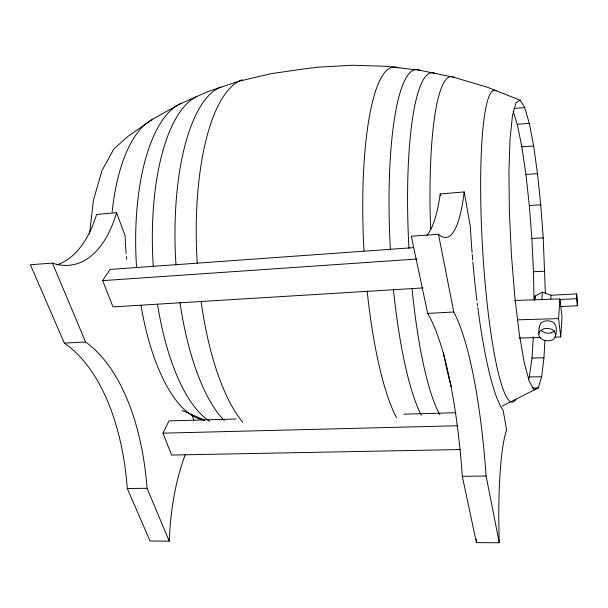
<?xml version="1.0" encoding="UTF-8"?>
<svg xmlns="http://www.w3.org/2000/svg" width="608" height="608" viewBox="0 0 608 608"><rect width="100%" height="100%" fill="white"/><g stroke="black" fill="none" stroke-linecap="round" stroke-linejoin="round"><path stroke-width="0.91" d="M560.302 306.569L577.38 305.74L577.6 300.968L576.658 293.922L551.099 295.245L542.473 292.152L534.956 296.073L534.523 300.382M577.38 305.74L576.43 298.68L576.658 293.922M502.041 406.19L538.3 387.904L541.629 376.717L543.97 357.785L544.897 340.199M528.458 379.498L529.317 376.922L531.992 358.044L533.345 336.802M555.081 337.121L560.743 336.969L562.035 317.049L559.93 298.893L514.391 300.489M560.743 336.969L558.577 318.592L559.93 298.893M555.682 335.472C556.86 330.319 557.27 322.719 550.658 321.305A8.976 7.007 5.8 0 0 544.19 321.298C538.528 322.628 538.977 329.27 538.734 333.777C538.521 337.068 541.47 339.454 544.358 340.32A9.067 7.053 5.9 0 0 550.833 340.358C557.665 339.127 556.472 329.734 550.065 328.875A9.059 7.038 5.9 0 0 543.544 328.86L540.193 330.813L538.734 333.777M550.795 299.022L551.099 295.245M541.766 299.904L542.473 292.152M89.513 233.844L93.434 200.298L101.969 170.59L113.924 148.838L128.098 136.276L152.509 119.267L179.185 104.295L207.951 91.588L238.602 81.32L270.887 73.69L304.54 68.833L318.919 67.138L352.184 65.269L385.943 66.295L419.93 70.285L453.842 77.269L487.373 87.256L520.205 100.214L524.75 107.586L529.317 123.378L533.642 145.981L537.502 173.69L540.748 204.858L543.233 237.888L545.353 293.003M460.416 449.54L171.608 455.05L162.959 433.17L168.994 420.903L236.216 418.98M422.91 287.934L113.012 306.888L102.63 280.63L110.116 269.42L413.326 247.654M554.739 330.813L551.41 332.736M520.205 100.214L515.994 102.623L512.476 115.626L510.013 139.171L508.919 172.003L509.367 211.622L511.389 254.448L514.778 296.37L519.202 333.42L524.21 362.444L529.317 381.49L534.128 389.857L538.3 387.904L531.954 387.995M126.145 253.551A162.093 66.576 85.4 0 1 125.096 235.577L116.561 212.694L96.566 214.449A138.229 73.842 80.2 0 1 56.764 264.966M426.596 235.57A183.304 39.064 83.8 0 0 440.207 193.975L464.162 191.938L470.303 226.366A174.002 25.68 86 0 0 472.082 252.586M514.094 108.444L524.75 107.586M513.137 111.211L517.241 124.306L529.317 123.378M116.561 212.694A139.08 71.736 80.6 0 1 52.432 263.097L30.4 264.738L64.334 343.094A215.604 117.268 -83.9 0 1 127.3 488.498L150.062 541.044L169.244 541.135A129.914 49.689 -87.9 0 1 185.288 454.784M464.162 191.938A184.612 35.15 84.1 0 1 438.459 234.224L411.297 236.254L427.69 313.409A241.437 54.051 89.3 0 1 462.316 476.315L476.406 542.625L499.252 542.731A119.989 16.887 88.1 0 1 506.608 429.818L503.112 410.218A174.002 25.68 86 0 1 478.283 311.25M517.241 124.306L521.854 146.824L533.642 145.981M102.63 280.63L417.058 259.008M521.854 146.824L525.935 174.435L537.502 173.69M525.935 174.435L529.317 205.512L540.748 204.858M427.69 313.409L453.781 311.988A243.314 48.693 88.9 0 1 486.111 476.026L499.252 542.731M64.334 343.094L85.584 342A216.942 114.084 -84.5 0 1 147.045 488.3L169.244 541.135M529.317 205.512L531.863 238.45L543.233 237.888M559.907 299.508L576.43 298.68M533.991 300.025L533.474 271.723L544.874 271.252M517.34 319.838L558.577 318.592M403.788 414.192L455.863 412.71M519.209 338.048L540.922 337.486M162.959 433.17L457.497 425.752M531.992 358.044L543.97 357.785M529.317 376.922L541.629 376.717M462.316 476.315L486.111 476.026M127.3 488.498L147.045 488.3M182.149 410.453L204.569 420.12A159.798 63.437 86.5 0 1 141.018 305.429M541.416 330.767L544.988 332.713A8.991 7.022 5.7 0 0 551.41 332.736M52.432 263.097L85.584 342M191.68 414.139L193.929 420.166M438.459 234.224L453.781 311.988M440.207 193.975L440.564 195.822M534.956 296.073L535.374 298.68M539.425 326.207L539.539 327.818M531.863 238.45L533.474 271.723M451.311 386.794A171.912 29.222 86.7 0 1 443.399 352.458M430.662 229.664A171.912 29.222 86.7 0 1 453.842 77.3M515.949 399.274A156.203 20.839 86.7 0 1 482.98 255.193A156.203 20.839 86.7 0 1 496.166 90.752M396.5 417.612A184.346 40.295 86.7 0 1 367.186 291.088M363.987 250.982A184.346 40.295 86.7 0 1 398.134 67.754M421.329 415.294A180.675 36.047 86.7 0 1 393.46 289.408M390.351 249.318A180.675 36.047 86.7 0 1 419.93 70.315M439.842 414.709A176.723 32.908 86.7 0 1 412.08 288.975M408.948 248.262A176.723 32.908 86.7 0 1 435.206 73.462M136.602 267.771A159.798 63.437 86.5 0 1 181.009 103.482M209.737 421.23A166.341 63.551 86.5 0 1 157.54 304.365M153.3 266.426A166.341 63.551 86.5 0 1 195.996 96.915M242.759 422.172A179.649 61.917 86.6 0 1 201.195 302.168M197.25 263.348A179.649 61.917 86.6 0 1 242.197 79.792M224.322 420.637A173.903 63.027 86.5 0 1 179.991 302.731M175.993 264.936A173.903 63.027 86.5 0 1 220.993 86.936M112.123 212.23A146.254 61.598 86.5 0 1 152.517 119.305M126.654 259.213A162.093 66.576 85.4 0 1 126.388 256.386M478.162 310.323A174.002 25.68 86 0 1 477.804 307.648M477.576 305.854A174.002 25.68 86 0 1 477.227 303.141M476.885 300.413A174.002 25.68 86 0 1 472.857 261.919M472.697 260.057A174.002 25.68 86 0 1 472.234 254.456M476.406 542.625A119.335 18.84 88.4 0 1 476.315 539.053"/></g></svg>
